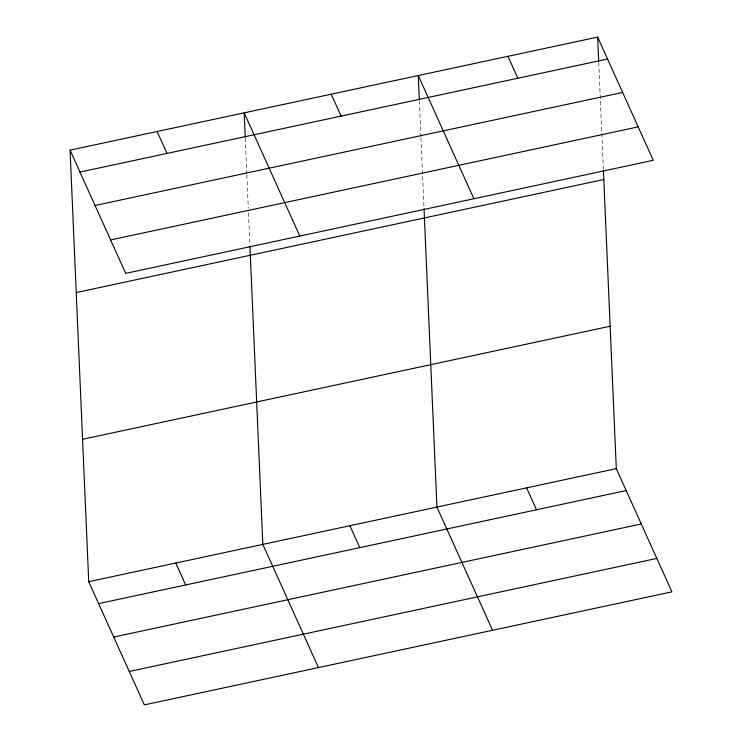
<?xml version="1.0" encoding="UTF-8"?>
<svg xmlns="http://www.w3.org/2000/svg" width="742" height="742" viewBox="0 0 742 742"><rect width="100%" height="100%" fill="white"/><g stroke="black" fill="none" stroke-linecap="round" stroke-linejoin="round"><path stroke-width="0.56" stroke-dasharray="3.71 2.78" d="M598.738 62.365L601.771 132.419M601.818 133.569L603.357 169.176M419.36 100.801L420.899 136.407M420.955 137.558L423.979 207.612M245.259 138.114L246.798 173.711M246.854 174.862L248.292 208.168M248.487 212.759L249.878 244.916"/><path stroke-width="1.11" d="M70.073 150.153L597.644 37.1L653.275 160.3L125.695 273.362L70.073 150.153L88.725 581.7L144.356 704.9L671.927 591.847L616.305 468.638L603.404 170.317M79.96 172.07L607.54 59.008M95.059 205.497L622.631 92.435M110.604 239.935L638.185 126.873M76.222 292.561L603.803 179.508M82.566 439.292L610.147 326.23M88.725 581.7L616.305 468.638M98.612 603.608L626.192 490.555M113.711 637.035L641.283 523.982M129.256 671.473L656.837 558.42M507.964 56.318L517.851 78.235M473.897 198.745L418.275 75.536L419.313 99.66M526.616 487.856L536.503 509.773M331.22 94.197L341.116 116.104M492.549 630.283L436.927 507.083L424.034 208.762M299.796 236.049L244.174 112.849L245.212 136.964M349.872 525.735L359.768 547.642M157.119 131.501L167.015 153.409M318.457 667.596L262.826 544.387L249.933 246.066M175.771 563.039L185.667 584.956M597.644 37.1L598.692 61.215"/></g></svg>
